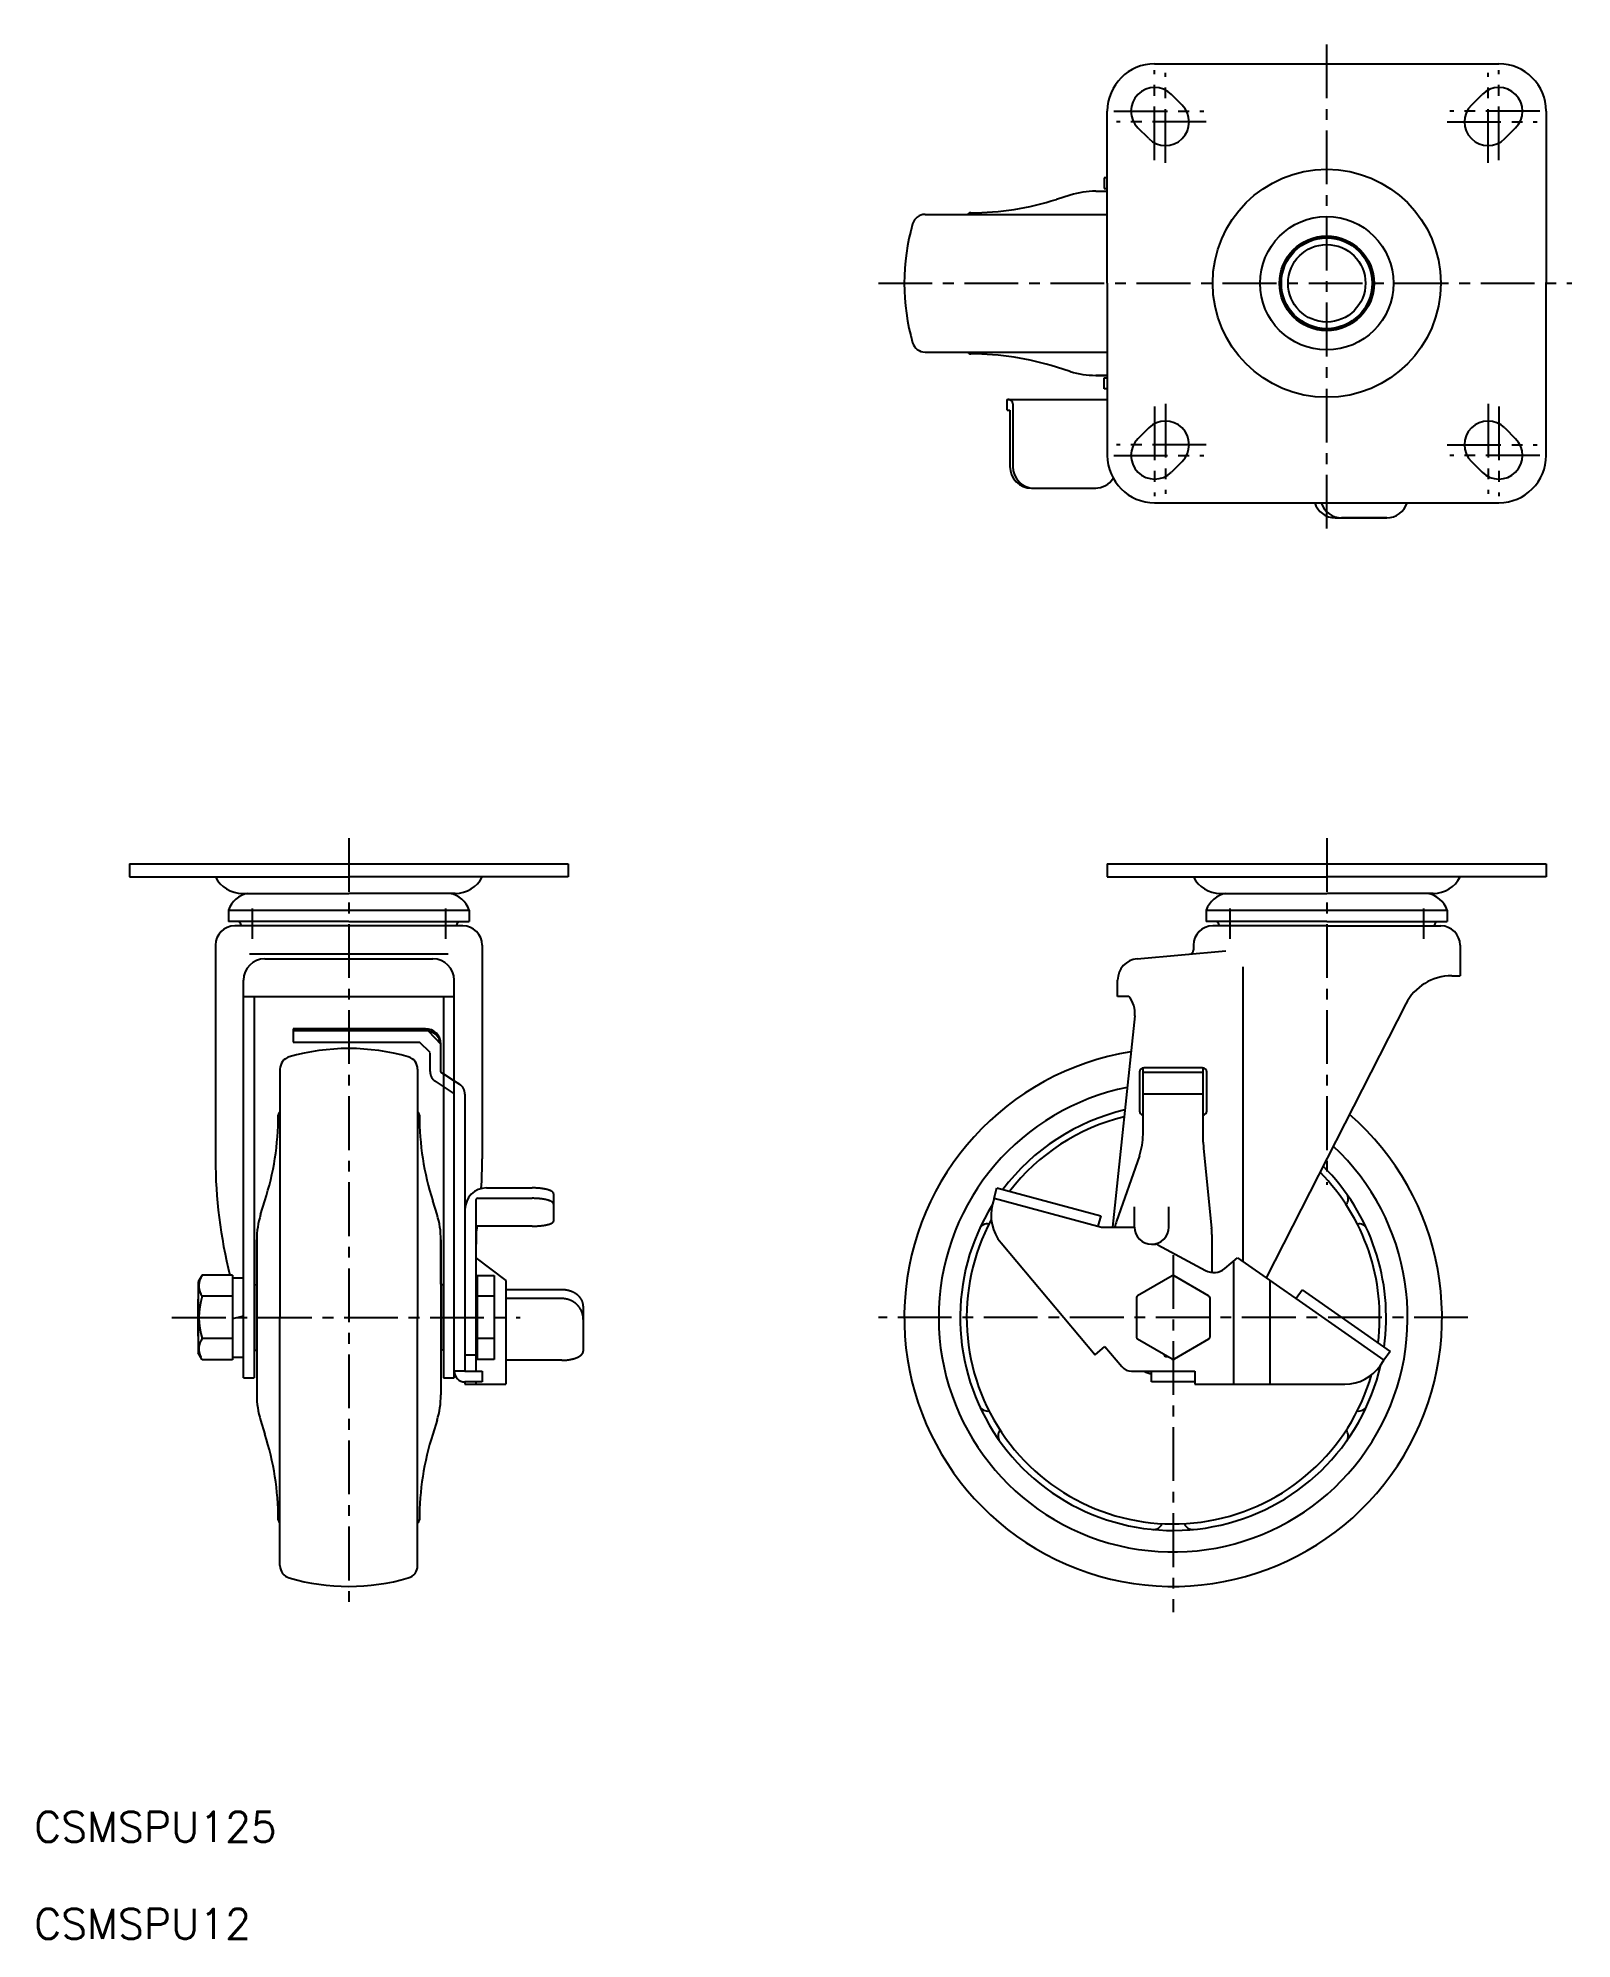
# Model space of a CAD drawing. Extents: x 90 to 447, y 61 to 503.
import ezdxf

# ---------------------------------------------------------------- set-up
doc = ezdxf.new("R2010")
doc.units = 0
doc.header["$LTSCALE"] = 10
doc.linetypes.add('CENTER', pattern=[2, 1.25, -0.25, 0.25, -0.25])
doc.linetypes.add('DASHED', pattern=[0.75, 0.5, -0.25])
doc.layers.get('0').update_dxf_attribs({"linetype": 'CONTINUOUS'})
doc.layers.add('CENTER', color=1, linetype='CENTER')
doc.styles.get("Standard").update_dxf_attribs({"font": 'txt.shx'})

msp = doc.modelspace()

# ---------------------------------------------------------------- linework, layer by layer
at = {"color": 7, "linetype": 'CONTINUOUS'}
for p, q in [((350, 497.191186), (430, 497.191186)), ((339, 446.191186), (339, 486.191186)), ((356.389087, 487.580274), (353.889087, 490.080274)), ((423.610912, 487.580274), (426.110912, 490.080274)), ((441, 486.191186), (441, 446.191186)), ((348.610912, 479.802099), (346.110912, 482.302099)), ((431.389087, 479.802099), (433.889087, 482.302099)), ((339, 470.691186), (338.3, 470.691186)), ((338.3, 470.691186), (338.3, 468.191186)), ((330.39369, 466.699182), (327.171804, 465.703292)), ((336.3, 467.591186), (339, 467.591186)), ((338.3, 468.191186), (339, 468.191186)), ((296.633641, 462.191186), (339, 462.191186)), ((339, 446.191186), (339, 406.191186)), ((441, 406.191186), (441, 446.191186)), ((296.633641, 430.191186), (339, 430.191186)), ((330.39369, 425.68319), (327.171804, 426.67908)), ((336.3, 424.791186), (339, 424.791186)), ((339, 424.791186), (336.3, 424.791186)), ((338.3, 424.191186), (339, 424.191186)), ((338.3, 421.691186), (338.3, 424.191186)), ((339, 421.691186), (338.3, 421.691186)), ((315.664443, 419.191186), (315.664443, 416.691186)), ((315.664443, 419.191186), (339, 419.191186)), ((315.722981, 416.691186), (316.364344, 416.691186)), ((316.195154, 419.191186), (315.880862, 419.191186)), ((316.364344, 416.691186), (316.364344, 403.591186)), ((317.011392, 418.191186), (317.011392, 403.591186)), ((348.610912, 412.580274), (346.110912, 410.080274)), ((431.389087, 412.580274), (433.889087, 410.080274)), ((356.389087, 404.802099), (353.889087, 402.302099)), ((423.610912, 404.802099), (426.110912, 402.302099)), ((321.364344, 398.591186), (336.3433, 398.591186)), ((322.195154, 398.591186), (336.3433, 398.591186)), ((350, 395.191186), (430, 395.191186)), ((391.961035, 391.691186), (403.931135, 391.691186)), ((403.931135, 391.691186), (393.452334, 391.691186)), ((111.699993, 311.26909), (213.699993, 311.26909)), ((111.699993, 311.26909), (111.699993, 308.26909)), ((213.699993, 311.26909), (213.699993, 308.26909)), ((339, 311.26909), (339, 308.26909)), ((339, 311.26909), (441, 311.26909)), ((441, 311.26909), (441, 308.26909)), ((111.699993, 308.26909), (162.699993, 308.26909)), ((213.699993, 308.26909), (162.699993, 308.26909)), ((339, 308.26909), (390, 308.26909)), ((441, 308.26909), (390, 308.26909)), ((134.699993, 300.55127), (134.699993, 297.91909)), ((134.699993, 300.55127), (190.699993, 300.55127)), ((137.951193, 304.41909), (162.699993, 304.41909)), ((187.448793, 304.41909), (162.699993, 304.41909)), ((190.699993, 300.55127), (190.699993, 297.91909)), ((362, 300.55127), (418, 300.55127)), ((362, 300.55127), (362, 297.91909)), ((365.2512, 304.41909), (390, 304.41909)), ((414.7488, 304.41909), (390, 304.41909)), ((418, 300.55127), (418, 297.91909)), ((162.699993, 297.91909), (134.699993, 297.91909)), ((189.199993, 296.86909), (136.199993, 296.86909)), ((162.699993, 297.91909), (190.699993, 297.91909)), ((390, 297.91909), (362, 297.91909)), ((390, 296.86909), (363.5, 296.86909)), ((390, 297.91909), (418, 297.91909)), ((390, 296.86909), (416.5, 296.86909)), ((131.699993, 292.36909), (131.699993, 242.691257)), ((193.699993, 292.36909), (193.699993, 242.691257)), ((359, 292.36909), (359, 291.285421)), ((421, 292.36909), (421, 285.26909)), ((139.599993, 290.36909), (185.799993, 290.36909)), ((143.199993, 289.228607), (182.199993, 289.228607)), ((345.964221, 289.228607), (366.516759, 291.026722)), ((370.501538, 287.375345), (370.501538, 218.885775)), ((138.199993, 191.86909), (138.199993, 284.228607)), ((187.199993, 191.86909), (187.199993, 284.228607)), ((341.4, 280.446829), (341.4, 284.247634)), ((419.048099, 285.26909), (421, 285.26909)), ((138.199993, 280.446829), (187.199993, 280.446829)), ((140.699993, 280.446829), (140.699993, 191.86909)), ((184.699993, 280.446829), (184.699993, 191.86909)), ((344, 280.446829), (341.4, 280.446829)), ((408.35602, 278.716976), (375.932778, 215.08278)), ((345.369046, 275.9651), (340.208848, 226.86909)), ((149.799993, 272.96909), (149.799993, 269.851828)), ((180.499993, 272.96909), (149.799993, 272.96909)), ((180.499993, 272.490037), (149.799993, 272.490037)), ((149.799993, 269.851828), (179.158677, 269.851828)), ((181.570703, 267.439801), (179.158677, 269.851828)), ((181.206311, 272.404193), (184.099993, 269.36909)), ((181.599993, 263.020106), (181.599993, 267.36909)), ((184.099993, 262.977617), (184.099993, 269.36909)), ((146.699993, 263.535449), (146.699993, 205.86909)), ((178.699993, 263.535449), (178.699993, 205.86909)), ((184.699993, 259.543531), (182.831658, 260.754274)), ((184.191227, 262.809778), (184.699993, 262.480081)), ((184.699993, 262.480081), (187.199993, 260.859998)), ((187.199993, 260.859998), (188.42271, 260.067637)), ((346.5, 262.86909), (346.5, 253.86909)), ((347.3, 248.418276), (347.3, 263.848886)), ((347.3, 262.86909), (361.3, 262.86909)), ((361.1, 263.86909), (347.5, 263.86909)), ((361.3, 246.617225), (361.3, 263.848886)), ((362.1, 253.86909), (362.1, 262.86909)), ((187.063141, 258.012133), (184.699993, 259.543531)), ((189.699993, 257.717885), (189.699993, 193.36909)), ((347.3, 257.86909), (361.3, 257.86909)), ((346.457875, 243.46302), (341.142124, 228.275161)), ((361.374442, 245.124669), (363.225558, 226.613512)), ((194.699993, 235.969139), (205.299993, 235.969139)), ((210.299993, 234.629393), (210.299993, 228.250219)), ((312.664344, 233.554325), (313.311392, 235.969139)), ((313.311392, 235.969139), (337.459538, 229.498663)), ((142.191997, 229.7754), (143.187887, 232.997286)), ((183.207989, 229.7754), (182.212099, 232.997286)), ((192.199993, 233.054325), (192.199993, 193.36909)), ((192.699993, 233.554325), (205.299993, 233.554325)), ((312.664344, 233.554325), (312.305184, 232.213921)), ((312.664344, 233.554325), (336.81249, 227.083849)), ((345.3, 226.86909), (345.3, 231.546046)), ((353.3, 226.86909), (353.3, 231.546046)), ((205.299993, 227.083849), (192.199993, 227.083849)), ((192.299993, 227.083849), (192.299993, 222.86909)), ((337.459538, 229.498663), (336.81249, 227.083849)), ((336.81249, 227.083849), (337.613979, 226.86909)), ((337.613979, 226.86909), (341.8, 226.86909)), ((341.8, 226.86909), (345.3, 226.86909)), ((341.8, 226.86909), (345.3, 226.86909)), ((141.299993, 213.576197), (141.299993, 223.86909)), ((141.299993, 223.86909), (141.299993, 205.86909)), ((184.099993, 213.576197), (184.099993, 223.86909)), ((184.099993, 223.86909), (184.099993, 205.86909)), ((192.299993, 222.86909), (192.199993, 222.86909)), ((314.303998, 223.197854), (336.148195, 197.164954)), ((349.3, 222.86909), (350.3, 222.86909)), ((350.774919, 222.749119), (361.826116, 216.785191)), ((363.3, 225.120956), (363.3, 216.328035)), ((192.199993, 219.742518), (199.199993, 214.475545)), ((366.296945, 217.24113), (369.277983, 219.742518)), ((368.3, 218.921892), (368.3, 214.853983)), ((369.277983, 219.742518), (375.148632, 215.631845)), ((128.60352, 215.684045), (127.699993, 214.11909)), ((127.699993, 214.11909), (127.699993, 197.61909)), ((135.699993, 215.684045), (128.60352, 215.684045)), ((135.699993, 215.684045), (135.699993, 196.054136)), ((135.699993, 215.06909), (138.199993, 215.06909)), ((140.799993, 213.36909), (141.299993, 213.576197)), ((140.799993, 213.36909), (140.799993, 198.36909)), ((184.599993, 213.36909), (184.099993, 213.576197)), ((184.599993, 213.36909), (184.599993, 198.36909)), ((192.199993, 214.36909), (192.499993, 214.36909)), ((192.499993, 215.606695), (196.499993, 215.606695)), ((192.499993, 215.606695), (192.499993, 196.131486)), ((196.499993, 215.606695), (196.499993, 196.131486)), ((199.199993, 214.475545), (199.199993, 190.36909)), ((212.199993, 212.307233), (199.199993, 212.307233)), ((354.05, 215.539707), (346.05, 210.920905)), ((362.55, 210.920905), (354.55, 215.539707)), ((368.3, 214.853983), (368.3, 205.86909)), ((375.148632, 215.631845), (379.053877, 212.897363)), ((376.8, 214.475545), (376.8, 205.86909)), ((379.053877, 212.897363), (382.821346, 210.259353)), ((382.860385, 210.315106), (384.255287, 212.307233)), ((384.255287, 212.307233), (404.734088, 197.967822)), ((127.699993, 210.21909), (127.599993, 210.11909)), ((127.599993, 210.11909), (127.699993, 210.11909)), ((127.599993, 210.11909), (127.599993, 201.61909)), ((135.699993, 210.776568), (128.60352, 210.776568)), ((140.699993, 211.86909), (140.799993, 211.86909)), ((184.599993, 211.86909), (184.699993, 211.86909)), ((196.499993, 210.776568), (192.499993, 210.776568)), ((212.199993, 210.259353), (199.199993, 210.259353)), ((217.199993, 208.45816), (217.199993, 198.068888)), ((345.8, 210.487892), (345.8, 201.250288)), ((362.8, 210.487892), (362.8, 201.250288)), ((382.860385, 210.315106), (382.821346, 210.259353)), ((382.821346, 210.259353), (403.300147, 195.919942)), ((138.199993, 206.204027), (135.699993, 205.534154)), ((141.299993, 205.86909), (141.299993, 187.86909)), ((146.699993, 148.202731), (146.699993, 205.86909)), ((178.699993, 148.202731), (178.699993, 205.86909)), ((184.099993, 205.86909), (184.099993, 187.86909)), ((368.3, 205.86909), (368.3, 190.36909)), ((376.8, 205.86909), (376.8, 190.36909)), ((127.699993, 201.51909), (127.599993, 201.61909)), ((127.599993, 201.61909), (127.699993, 201.61909)), ((135.699993, 200.961613), (128.60352, 200.961613)), ((140.699993, 199.86909), (140.799993, 199.86909)), ((184.599993, 199.86909), (184.699993, 199.86909)), ((196.499993, 200.961613), (192.499993, 200.961613)), ((336.148195, 197.164954), (338.446328, 199.093317)), ((338.446328, 199.093317), (342.350314, 194.440727)), ((354.05, 196.198473), (346.05, 200.817275)), ((362.55, 200.817275), (354.55, 196.198473)), ((128.60352, 196.054136), (127.699993, 197.61909)), ((135.699993, 196.054136), (128.60352, 196.054136)), ((135.699993, 196.66909), (138.199993, 196.66909)), ((140.799993, 198.36909), (141.299993, 198.161984)), ((141.299993, 197.36909), (141.299993, 187.86909)), ((184.599993, 198.36909), (184.099993, 198.161984)), ((184.099993, 197.36909), (184.099993, 187.86909)), ((189.699993, 197.164954), (192.199993, 197.164954)), ((192.199993, 197.36909), (192.499993, 197.36909)), ((196.499993, 196.131486), (192.499993, 196.131486)), ((212.199993, 195.919942), (199.199993, 195.919942)), ((352.601592, 196.782539), (353.116375, 196.737502)), ((402.399249, 194.633326), (403.300147, 195.919942)), ((404.734088, 197.967822), (403.300147, 195.919942)), ((138.199993, 191.86909), (140.699993, 191.86909)), ((184.699993, 191.86909), (187.199993, 191.86909)), ((189.699993, 193.36909), (187.199993, 193.36909)), ((189.699993, 193.36909), (193.699993, 193.36909)), ((193.699993, 190.86909), (189.699993, 190.86909)), ((189.699993, 190.86909), (189.699993, 190.36909)), ((189.699993, 190.36909), (199.199993, 190.36909)), ((192.199993, 190.86909), (192.199993, 190.36909)), ((193.699993, 193.36909), (193.699993, 190.86909)), ((344.648448, 193.36909), (359.3, 193.36909)), ((349.3, 190.86909), (349.3, 193.36909)), ((359.3, 190.86909), (349.3, 190.86909)), ((359.3, 193.36909), (359.3, 190.36909)), ((359.3, 190.36909), (394.207728, 190.36909)), ((142.191997, 181.962781), (143.187887, 178.740894)), ((183.207989, 181.962781), (182.212099, 178.740894))]:
    msp.add_line(p, q, dxfattribs=at)
for points in [[(210.3, 234.629, 0), (210.3, 234.646, 0), (210.298, 234.662, 0), (210.297, 234.679, 0), (210.294, 234.695, 0), (210.291, 234.712, 0), (210.286, 234.728, 0), (210.282, 234.744, 0), (210.276, 234.761, 0), (210.27, 234.777, 0), (210.262, 234.793, 0), (210.255, 234.81, 0), (210.246, 234.826, 0), (210.237, 234.842, 0), (210.226, 234.858, 0), (210.216, 234.875, 0), (210.204, 234.891, 0), (210.192, 234.907, 0), (210.179, 234.923, 0), (210.165, 234.939, 0), (210.15, 234.955, 0), (210.135, 234.971, 0), (210.119, 234.987, 0), (210.102, 235.003, 0), (210.085, 235.018, 0), (210.067, 235.034, 0), (210.048, 235.05, 0), (210.028, 235.065, 0), (210.008, 235.081, 0), (209.987, 235.096, 0), (209.965, 235.112, 0), (209.943, 235.127, 0), (209.919, 235.142, 0), (209.896, 235.157, 0), (209.871, 235.172, 0), (209.846, 235.187, 0), (209.82, 235.202, 0), (209.793, 235.217, 0), (209.766, 235.232, 0), (209.738, 235.246, 0), (209.71, 235.261, 0), (209.68, 235.275, 0), (209.65, 235.29, 0), (209.62, 235.304, 0), (209.589, 235.318, 0), (209.557, 235.332, 0), (209.524, 235.346, 0), (209.491, 235.36, 0), (209.457, 235.374, 0), (209.423, 235.387, 0), (209.388, 235.401, 0), (209.352, 235.414, 0), (209.316, 235.427, 0), (209.279, 235.441, 0), (209.242, 235.454, 0), (209.204, 235.467, 0), (209.165, 235.479, 0), (209.126, 235.492, 0), (209.086, 235.504, 0), (209.046, 235.517, 0), (209.005, 235.529, 0), (208.963, 235.541, 0), (208.921, 235.553, 0), (208.879, 235.565, 0), (208.836, 235.577, 0), (208.792, 235.588, 0), (208.748, 235.6, 0), (208.703, 235.611, 0), (208.658, 235.622, 0), (208.612, 235.633, 0), (208.566, 235.644, 0), (208.519, 235.655, 0), (208.472, 235.665, 0), (208.424, 235.675, 0), (208.376, 235.686, 0), (208.328, 235.696, 0), (208.278, 235.705, 0), (208.229, 235.715, 0), (208.179, 235.725, 0), (208.129, 235.734, 0), (208.078, 235.743, 0), (208.027, 235.752, 0), (207.975, 235.761, 0), (207.923, 235.77, 0), (207.871, 235.779, 0), (207.818, 235.787, 0), (207.764, 235.795, 0), (207.711, 235.803, 0), (207.657, 235.811, 0), (207.603, 235.819, 0), (207.548, 235.826, 0), (207.493, 235.833, 0), (207.438, 235.841, 0), (207.382, 235.847, 0), (207.326, 235.854, 0), (207.27, 235.861, 0), (207.213, 235.867, 0), (207.157, 235.873, 0), (207.099, 235.879, 0), (207.042, 235.885, 0), (206.984, 235.891, 0), (206.927, 235.896, 0), (206.868, 235.902, 0), (206.81, 235.907, 0), (206.751, 235.911, 0), (206.693, 235.916, 0), (206.634, 235.921, 0), (206.574, 235.925, 0), (206.515, 235.929, 0), (206.455, 235.933, 0), (206.395, 235.937, 0), (206.336, 235.94, 0), (206.275, 235.943, 0), (206.215, 235.947, 0), (206.155, 235.949, 0), (206.094, 235.952, 0), (206.034, 235.955, 0), (205.973, 235.957, 0), (205.912, 235.959, 0), (205.851, 235.961, 0), (205.79, 235.963, 0), (205.729, 235.964, 0), (205.668, 235.966, 0), (205.607, 235.967, 0), (205.545, 235.968, 0), (205.484, 235.968, 0), (205.423, 235.969, 0), (205.361, 235.969, 0), (205.3, 235.969, 0)], [(210.3, 232.215, 0), (210.3, 232.231, 0), (210.298, 232.247, 0), (210.297, 232.264, 0), (210.294, 232.28, 0), (210.291, 232.297, 0), (210.286, 232.313, 0), (210.282, 232.33, 0), (210.276, 232.346, 0), (210.27, 232.362, 0), (210.262, 232.379, 0), (210.255, 232.395, 0), (210.246, 232.411, 0), (210.237, 232.427, 0), (210.226, 232.444, 0), (210.216, 232.46, 0), (210.204, 232.476, 0), (210.192, 232.492, 0), (210.179, 232.508, 0), (210.165, 232.524, 0), (210.15, 232.54, 0), (210.135, 232.556, 0), (210.119, 232.572, 0), (210.102, 232.588, 0), (210.085, 232.603, 0), (210.067, 232.619, 0), (210.048, 232.635, 0), (210.028, 232.65, 0), (210.008, 232.666, 0), (209.987, 232.681, 0), (209.965, 232.697, 0), (209.943, 232.712, 0), (209.919, 232.727, 0), (209.896, 232.742, 0), (209.871, 232.757, 0), (209.846, 232.772, 0), (209.82, 232.787, 0), (209.793, 232.802, 0), (209.766, 232.817, 0), (209.738, 232.832, 0), (209.71, 232.846, 0), (209.68, 232.861, 0), (209.65, 232.875, 0), (209.62, 232.889, 0), (209.589, 232.903, 0), (209.557, 232.917, 0), (209.524, 232.931, 0), (209.491, 232.945, 0), (209.457, 232.959, 0), (209.423, 232.973, 0), (209.388, 232.986, 0), (209.352, 232.999, 0), (209.316, 233.013, 0), (209.279, 233.026, 0), (209.242, 233.039, 0), (209.204, 233.052, 0), (209.165, 233.065, 0), (209.126, 233.077, 0), (209.086, 233.09, 0), (209.046, 233.102, 0), (209.005, 233.114, 0), (208.963, 233.126, 0), (208.921, 233.138, 0), (208.879, 233.15, 0), (208.836, 233.162, 0), (208.792, 233.173, 0), (208.748, 233.185, 0), (208.703, 233.196, 0), (208.658, 233.207, 0), (208.612, 233.218, 0), (208.566, 233.229, 0), (208.519, 233.24, 0), (208.472, 233.25, 0), (208.424, 233.261, 0), (208.376, 233.271, 0), (208.328, 233.281, 0), (208.278, 233.291, 0), (208.229, 233.3, 0), (208.179, 233.31, 0), (208.129, 233.319, 0), (208.078, 233.329, 0), (208.027, 233.338, 0), (207.975, 233.346, 0), (207.923, 233.355, 0), (207.871, 233.364, 0), (207.818, 233.372, 0), (207.764, 233.38, 0), (207.711, 233.388, 0), (207.657, 233.396, 0), (207.603, 233.404, 0), (207.548, 233.411, 0), (207.493, 233.419, 0), (207.438, 233.426, 0), (207.382, 233.433, 0), (207.326, 233.439, 0), (207.27, 233.446, 0), (207.213, 233.452, 0), (207.157, 233.459, 0), (207.099, 233.465, 0), (207.042, 233.47, 0), (206.984, 233.476, 0), (206.927, 233.481, 0), (206.868, 233.487, 0), (206.81, 233.492, 0), (206.751, 233.497, 0), (206.693, 233.501, 0), (206.634, 233.506, 0), (206.574, 233.51, 0), (206.515, 233.514, 0), (206.455, 233.518, 0), (206.395, 233.522, 0), (206.336, 233.525, 0), (206.275, 233.529, 0), (206.215, 233.532, 0), (206.155, 233.535, 0), (206.094, 233.537, 0), (206.034, 233.54, 0), (205.973, 233.542, 0), (205.912, 233.544, 0), (205.851, 233.546, 0), (205.79, 233.548, 0), (205.729, 233.549, 0), (205.668, 233.551, 0), (205.607, 233.552, 0), (205.545, 233.553, 0), (205.484, 233.553, 0), (205.423, 233.554, 0), (205.361, 233.554, 0), (205.3, 233.554, 0)], [(205.3, 227.084, 0), (205.361, 227.084, 0), (205.423, 227.084, 0), (205.484, 227.085, 0), (205.545, 227.085, 0), (205.607, 227.086, 0), (205.668, 227.087, 0), (205.729, 227.088, 0), (205.79, 227.089, 0), (205.851, 227.091, 0), (205.912, 227.093, 0), (205.973, 227.094, 0), (206.034, 227.096, 0), (206.094, 227.099, 0), (206.155, 227.101, 0), (206.215, 227.104, 0), (206.275, 227.106, 0), (206.336, 227.109, 0), (206.395, 227.112, 0), (206.455, 227.115, 0), (206.515, 227.119, 0), (206.574, 227.122, 0), (206.634, 227.126, 0), (206.693, 227.13, 0), (206.751, 227.134, 0), (206.81, 227.138, 0), (206.868, 227.143, 0), (206.927, 227.147, 0), (206.984, 227.152, 0), (207.042, 227.157, 0), (207.099, 227.162, 0), (207.157, 227.167, 0), (207.213, 227.173, 0), (207.27, 227.178, 0), (207.326, 227.184, 0), (207.382, 227.19, 0), (207.438, 227.196, 0), (207.493, 227.202, 0), (207.548, 227.208, 0), (207.603, 227.215, 0), (207.657, 227.222, 0), (207.711, 227.228, 0), (207.764, 227.235, 0), (207.818, 227.243, 0), (207.871, 227.25, 0), (207.923, 227.257, 0), (207.975, 227.265, 0), (208.027, 227.273, 0), (208.078, 227.28, 0), (208.129, 227.288, 0), (208.179, 227.297, 0), (208.229, 227.305, 0), (208.278, 227.313, 0), (208.328, 227.322, 0), (208.376, 227.331, 0), (208.424, 227.34, 0), (208.472, 227.349, 0), (208.519, 227.358, 0), (208.566, 227.367, 0), (208.612, 227.376, 0), (208.658, 227.386, 0), (208.703, 227.396, 0), (208.748, 227.405, 0), (208.792, 227.415, 0), (208.836, 227.425, 0), (208.879, 227.436, 0), (208.921, 227.446, 0), (208.963, 227.456, 0), (209.005, 227.467, 0), (209.046, 227.478, 0), (209.086, 227.488, 0), (209.126, 227.499, 0), (209.165, 227.51, 0), (209.204, 227.521, 0), (209.242, 227.533, 0), (209.279, 227.544, 0), (209.316, 227.555, 0), (209.352, 227.567, 0), (209.388, 227.579, 0), (209.423, 227.59, 0), (209.457, 227.602, 0), (209.491, 227.614, 0), (209.524, 227.626, 0), (209.557, 227.638, 0), (209.589, 227.651, 0), (209.62, 227.663, 0), (209.65, 227.675, 0), (209.68, 227.688, 0), (209.71, 227.7, 0), (209.738, 227.713, 0), (209.766, 227.726, 0), (209.793, 227.739, 0), (209.82, 227.752, 0), (209.846, 227.765, 0), (209.871, 227.778, 0), (209.896, 227.791, 0), (209.919, 227.804, 0), (209.943, 227.817, 0), (209.965, 227.83, 0), (209.987, 227.844, 0), (210.008, 227.857, 0), (210.028, 227.871, 0), (210.048, 227.884, 0), (210.067, 227.898, 0), (210.085, 227.912, 0), (210.102, 227.925, 0), (210.119, 227.939, 0), (210.135, 227.953, 0), (210.15, 227.967, 0), (210.165, 227.981, 0), (210.179, 227.995, 0), (210.192, 228.009, 0), (210.204, 228.023, 0), (210.216, 228.037, 0), (210.226, 228.051, 0), (210.237, 228.065, 0), (210.246, 228.079, 0), (210.255, 228.093, 0), (210.262, 228.107, 0), (210.27, 228.122, 0), (210.276, 228.136, 0), (210.282, 228.15, 0), (210.286, 228.164, 0), (210.291, 228.179, 0), (210.294, 228.193, 0), (210.297, 228.207, 0), (210.298, 228.222, 0), (210.3, 228.236, 0), (210.3, 228.25, 0)], [(217.2, 208.458, 0), (217.2, 208.505, 0), (217.198, 208.553, 0), (217.197, 208.6, 0), (217.194, 208.647, 0), (217.191, 208.694, 0), (217.186, 208.741, 0), (217.182, 208.788, 0), (217.176, 208.835, 0), (217.17, 208.882, 0), (217.162, 208.929, 0), (217.155, 208.976, 0), (217.146, 209.023, 0), (217.137, 209.07, 0), (217.126, 209.116, 0), (217.116, 209.163, 0), (217.104, 209.209, 0), (217.092, 209.255, 0), (217.079, 209.301, 0), (217.065, 209.348, 0), (217.05, 209.393, 0), (217.035, 209.439, 0), (217.019, 209.485, 0), (217.002, 209.53, 0), (216.985, 209.575, 0), (216.967, 209.621, 0), (216.948, 209.666, 0), (216.928, 209.71, 0), (216.908, 209.755, 0), (216.887, 209.799, 0), (216.865, 209.843, 0), (216.843, 209.887, 0), (216.819, 209.931, 0), (216.796, 209.975, 0), (216.771, 210.018, 0), (216.746, 210.061, 0), (216.72, 210.104, 0), (216.693, 210.146, 0), (216.666, 210.189, 0), (216.638, 210.231, 0), (216.61, 210.273, 0), (216.58, 210.314, 0), (216.55, 210.355, 0), (216.52, 210.396, 0), (216.489, 210.437, 0), (216.457, 210.477, 0), (216.424, 210.517, 0), (216.391, 210.557, 0), (216.357, 210.597, 0), (216.323, 210.636, 0), (216.288, 210.674, 0), (216.252, 210.713, 0), (216.216, 210.751, 0), (216.179, 210.789, 0), (216.142, 210.826, 0), (216.104, 210.863, 0), (216.065, 210.9, 0), (216.026, 210.936, 0), (215.986, 210.972, 0), (215.946, 211.008, 0), (215.905, 211.043, 0), (215.863, 211.078, 0), (215.821, 211.112, 0), (215.779, 211.146, 0), (215.736, 211.18, 0), (215.692, 211.213, 0), (215.648, 211.246, 0), (215.603, 211.278, 0), (215.558, 211.31, 0), (215.512, 211.342, 0), (215.466, 211.373, 0), (215.419, 211.403, 0), (215.372, 211.434, 0), (215.324, 211.463, 0), (215.276, 211.493, 0), (215.228, 211.521, 0), (215.178, 211.55, 0), (215.129, 211.578, 0), (215.079, 211.605, 0), (215.029, 211.632, 0), (214.978, 211.659, 0), (214.927, 211.685, 0), (214.875, 211.71, 0), (214.823, 211.735, 0), (214.771, 211.76, 0), (214.718, 211.784, 0), (214.664, 211.807, 0), (214.611, 211.83, 0), (214.557, 211.853, 0), (214.503, 211.875, 0), (214.448, 211.896, 0), (214.393, 211.917, 0), (214.338, 211.938, 0), (214.282, 211.958, 0), (214.226, 211.977, 0), (214.17, 211.996, 0), (214.113, 212.014, 0), (214.057, 212.032, 0), (213.999, 212.049, 0), (213.942, 212.066, 0), (213.884, 212.082, 0), (213.827, 212.098, 0), (213.768, 212.113, 0), (213.71, 212.128, 0), (213.651, 212.141, 0), (213.593, 212.155, 0), (213.534, 212.168, 0), (213.474, 212.18, 0), (213.415, 212.192, 0), (213.355, 212.203, 0), (213.295, 212.214, 0), (213.236, 212.224, 0), (213.175, 212.233, 0), (213.115, 212.242, 0), (213.055, 212.251, 0), (212.994, 212.258, 0), (212.934, 212.266, 0), (212.873, 212.272, 0), (212.812, 212.278, 0), (212.751, 212.284, 0), (212.69, 212.289, 0), (212.629, 212.293, 0), (212.568, 212.297, 0), (212.507, 212.3, 0), (212.445, 212.303, 0), (212.384, 212.305, 0), (212.323, 212.306, 0), (212.261, 212.307, 0), (212.2, 212.307, 0)], [(217.2, 205.406, 0), (217.2, 205.466, 0), (217.198, 205.525, 0), (217.197, 205.585, 0), (217.194, 205.644, 0), (217.191, 205.704, 0), (217.186, 205.763, 0), (217.182, 205.823, 0), (217.176, 205.882, 0), (217.17, 205.941, 0), (217.162, 206, 0), (217.155, 206.059, 0), (217.146, 206.118, 0), (217.137, 206.177, 0), (217.126, 206.236, 0), (217.116, 206.295, 0), (217.104, 206.353, 0), (217.092, 206.411, 0), (217.079, 206.47, 0), (217.065, 206.528, 0), (217.05, 206.585, 0), (217.035, 206.643, 0), (217.019, 206.701, 0), (217.002, 206.758, 0), (216.985, 206.815, 0), (216.967, 206.872, 0), (216.948, 206.929, 0), (216.928, 206.985, 0), (216.908, 207.041, 0), (216.887, 207.097, 0), (216.865, 207.153, 0), (216.843, 207.208, 0), (216.819, 207.263, 0), (216.796, 207.318, 0), (216.771, 207.373, 0), (216.746, 207.427, 0), (216.72, 207.481, 0), (216.693, 207.535, 0), (216.666, 207.588, 0), (216.638, 207.641, 0), (216.61, 207.694, 0), (216.58, 207.746, 0), (216.55, 207.798, 0), (216.52, 207.85, 0), (216.489, 207.901, 0), (216.457, 207.952, 0), (216.424, 208.003, 0), (216.391, 208.053, 0), (216.357, 208.102, 0), (216.323, 208.152, 0), (216.288, 208.201, 0), (216.252, 208.249, 0), (216.216, 208.297, 0), (216.179, 208.345, 0), (216.142, 208.392, 0), (216.104, 208.439, 0), (216.065, 208.485, 0), (216.026, 208.531, 0), (215.986, 208.576, 0), (215.946, 208.621, 0), (215.905, 208.665, 0), (215.863, 208.709, 0), (215.821, 208.753, 0), (215.779, 208.796, 0), (215.736, 208.838, 0), (215.692, 208.88, 0), (215.648, 208.921, 0), (215.603, 208.962, 0), (215.558, 209.002, 0), (215.512, 209.042, 0), (215.466, 209.081, 0), (215.419, 209.12, 0), (215.372, 209.158, 0), (215.324, 209.195, 0), (215.276, 209.232, 0), (215.228, 209.269, 0), (215.178, 209.304, 0), (215.129, 209.339, 0), (215.079, 209.374, 0), (215.029, 209.408, 0), (214.978, 209.441, 0), (214.927, 209.474, 0), (214.875, 209.506, 0), (214.823, 209.538, 0), (214.771, 209.569, 0), (214.718, 209.599, 0), (214.664, 209.629, 0), (214.611, 209.658, 0), (214.557, 209.686, 0), (214.503, 209.714, 0), (214.448, 209.741, 0), (214.393, 209.768, 0), (214.338, 209.793, 0), (214.282, 209.819, 0), (214.226, 209.843, 0), (214.17, 209.867, 0), (214.113, 209.89, 0), (214.057, 209.912, 0), (213.999, 209.934, 0), (213.942, 209.955, 0), (213.884, 209.976, 0), (213.827, 209.995, 0), (213.768, 210.014, 0), (213.71, 210.033, 0), (213.651, 210.05, 0), (213.593, 210.067, 0), (213.534, 210.084, 0), (213.474, 210.099, 0), (213.415, 210.114, 0), (213.355, 210.128, 0), (213.295, 210.141, 0), (213.236, 210.154, 0), (213.175, 210.166, 0), (213.115, 210.177, 0), (213.055, 210.188, 0), (212.994, 210.198, 0), (212.934, 210.207, 0), (212.873, 210.215, 0), (212.812, 210.223, 0), (212.751, 210.23, 0), (212.69, 210.236, 0), (212.629, 210.241, 0), (212.568, 210.246, 0), (212.507, 210.25, 0), (212.445, 210.254, 0), (212.384, 210.256, 0), (212.323, 210.258, 0), (212.261, 210.259, 0), (212.2, 210.259, 0)], [(212.2, 195.92, 0), (212.261, 195.92, 0), (212.323, 195.921, 0), (212.384, 195.921, 0), (212.445, 195.923, 0), (212.507, 195.924, 0), (212.568, 195.926, 0), (212.629, 195.928, 0), (212.69, 195.93, 0), (212.751, 195.933, 0), (212.812, 195.936, 0), (212.873, 195.939, 0), (212.934, 195.943, 0), (212.994, 195.947, 0), (213.055, 195.952, 0), (213.115, 195.956, 0), (213.175, 195.961, 0), (213.236, 195.967, 0), (213.295, 195.972, 0), (213.355, 195.978, 0), (213.415, 195.984, 0), (213.474, 195.991, 0), (213.534, 195.998, 0), (213.593, 196.005, 0), (213.651, 196.012, 0), (213.71, 196.02, 0), (213.768, 196.028, 0), (213.827, 196.037, 0), (213.884, 196.046, 0), (213.942, 196.055, 0), (213.999, 196.064, 0), (214.057, 196.074, 0), (214.113, 196.084, 0), (214.17, 196.094, 0), (214.226, 196.104, 0), (214.282, 196.115, 0), (214.338, 196.126, 0), (214.393, 196.138, 0), (214.448, 196.149, 0), (214.503, 196.161, 0), (214.557, 196.174, 0), (214.611, 196.186, 0), (214.664, 196.199, 0), (214.718, 196.212, 0), (214.771, 196.226, 0), (214.823, 196.239, 0), (214.875, 196.253, 0), (214.927, 196.268, 0), (214.978, 196.282, 0), (215.029, 196.297, 0), (215.079, 196.312, 0), (215.129, 196.327, 0), (215.178, 196.343, 0), (215.228, 196.359, 0), (215.276, 196.375, 0), (215.324, 196.391, 0), (215.372, 196.408, 0), (215.419, 196.425, 0), (215.466, 196.442, 0), (215.512, 196.459, 0), (215.558, 196.477, 0), (215.603, 196.494, 0), (215.648, 196.513, 0), (215.692, 196.531, 0), (215.736, 196.549, 0), (215.779, 196.568, 0), (215.821, 196.587, 0), (215.863, 196.606, 0), (215.905, 196.626, 0), (215.946, 196.645, 0), (215.986, 196.665, 0), (216.026, 196.685, 0), (216.065, 196.706, 0), (216.104, 196.726, 0), (216.142, 196.747, 0), (216.179, 196.768, 0), (216.216, 196.789, 0), (216.252, 196.81, 0), (216.288, 196.832, 0), (216.323, 196.853, 0), (216.357, 196.875, 0), (216.391, 196.897, 0), (216.424, 196.919, 0), (216.457, 196.942, 0), (216.489, 196.964, 0), (216.52, 196.987, 0), (216.55, 197.01, 0), (216.58, 197.033, 0), (216.61, 197.056, 0), (216.638, 197.079, 0), (216.666, 197.103, 0), (216.693, 197.126, 0), (216.72, 197.15, 0), (216.746, 197.174, 0), (216.771, 197.198, 0), (216.796, 197.222, 0), (216.819, 197.247, 0), (216.843, 197.271, 0), (216.865, 197.295, 0), (216.887, 197.32, 0), (216.908, 197.345, 0), (216.928, 197.37, 0), (216.948, 197.395, 0), (216.967, 197.42, 0), (216.985, 197.445, 0), (217.002, 197.47, 0), (217.019, 197.496, 0), (217.035, 197.521, 0), (217.05, 197.547, 0), (217.065, 197.572, 0), (217.079, 197.598, 0), (217.092, 197.624, 0), (217.104, 197.65, 0), (217.116, 197.676, 0), (217.126, 197.702, 0), (217.137, 197.728, 0), (217.146, 197.754, 0), (217.155, 197.78, 0), (217.162, 197.806, 0), (217.17, 197.832, 0), (217.176, 197.858, 0), (217.182, 197.885, 0), (217.186, 197.911, 0), (217.191, 197.937, 0), (217.194, 197.963, 0), (217.197, 197.99, 0), (217.198, 198.016, 0), (217.2, 198.043, 0), (217.2, 198.069, 0)]]:
    msp.add_polyline3d(points, dxfattribs=at)
for radius in [26.5, 15.5, 11, 10.75, 10.548477, 9]:
    msp.add_circle((390, 446.191186), radius, dxfattribs=at)
for centre, radius, start, end in [((350, 486.191186), 11, 90, 180), ((430, 486.191186), 11, 0, 90), ((350, 486.191186), 5.5, 45, 225), ((430, 486.191186), 5.5, 315, 135), ((352.5, 483.691186), 5.5, 225, 45), ((427.5, 483.691186), 5.5, 135, 315), ((307.3, 527.591186), 65, 270, 287.80149), ((336.3, 447.591186), 20, 90, 107.176455), ((341.8, 446.191186), 50, 163.942867, 196.057133), ((296.633641, 459.191186), 3, 90, 163.942867), ((307.3, 461.591186), 1, 90, 143.130102), ((296.633641, 433.191186), 3, 196.057133, 270), ((307.3, 430.791186), 1, 216.869898, 270), ((307.3, 364.791186), 65, 72.19851, 90), ((336.3, 444.791186), 20, 252.823545, 270), ((316.011392, 418.191186), 1, 0, 90), ((352.5, 408.691186), 5.5, 315, 135), ((427.5, 408.691186), 5.5, 45, 225), ((350, 406.191186), 5.5, 135, 315), ((430, 406.191186), 5.5, 225, 45), ((321.364344, 403.591186), 5, 180, 270), ((322.011392, 403.591186), 5, 180, 270), ((350, 406.191186), 11, 180, 270), ((430, 406.191186), 11, 270, 0), ((336.159538, 403.591186), 5, 270, 327.23818), ((391.961035, 396.691186), 5, 197.457603, 270), ((393.452334, 396.691186), 5, 197.457603, 270), ((403.931135, 396.691186), 5, 270, 342.542397), ((137.951193, 311.41909), 7, 206.743684, 270), ((187.448793, 311.41909), 7, 270, 333.256316), ((365.2512, 311.41909), 7, 206.743684, 270), ((414.7488, 311.41909), 7, 270, 333.256316), ((140.345367, 298.51909), 6, 100.475314, 160.202516), ((185.054619, 298.51909), 6, 19.797484, 79.524686), ((367.645374, 298.51909), 6, 100.475314, 160.202516), ((412.354626, 298.51909), 6, 19.797484, 79.524686), ((136.199993, 292.36909), 4.5, 90, 180), ((140.199993, 299.04409), 3.175, 200.752431, 223.238703), ((185.199993, 299.04409), 3.175, 316.761297, 339.247569), ((189.199993, 292.36909), 4.5, 0, 90), ((363.5, 292.36909), 4.5, 90, 180), ((367.5, 299.04409), 3.175, 200.752431, 223.238703), ((412.5, 299.04409), 3.175, 316.761297, 339.247569), ((416.5, 292.36909), 4.5, 0, 90), ((143.199993, 284.228607), 5, 90, 180), ((182.199993, 284.228607), 5, 0, 90), ((346.4, 284.247634), 5, 95, 180), ((358, 291.285421), 1, 275, 0), ((419.048099, 273.26909), 12, 90, 153), ((339.401915, 276.592271), 6, 354, 39.972982), ((180.540471, 268.899963), 3.590302, 7.508026, 90.645993), ((180.499993, 269.36909), 3.6, 0, 90), ((149.699993, 263.535449), 3, 106.057133, 180), ((162.699993, 218.36909), 50, 73.942867, 106.057133), ((175.699993, 263.535449), 3, 0, 73.942867), ((354.3, 205.86909), 62.5, 99.031195, 49.026547), ((184.299993, 263.020106), 2.7, 180, 237.055424), ((184.299993, 262.977617), 0.2, 180, 237.055424), ((347.5, 262.86909), 1, 90, 180), ((361.1, 262.86909), 1, 0, 90), ((186.899993, 257.717885), 2.8, 0, 57.055424), ((354.3, 205.86909), 54.5, 101.302341, 46.923666), ((81.299993, 252.86909), 65, 342.19851, 0), ((147.299993, 252.86909), 1, 126.869898, 180), ((178.099993, 252.86909), 1, 0, 53.130102), ((244.099993, 252.86909), 65, 180, 197.80149), ((354.3, 205.86909), 49.5, 103.114419, 143.096398), ((354.3, 205.86909), 48, 103.736119, 142.374647), ((347.5, 253.86909), 1, 180, 258.463041), ((361.1, 253.86909), 1, 281.536959, 0), ((332.3, 248.418276), 15, 340.709954, 0), ((376.3, 246.617225), 15, 180, 185.710593), ((241.268185, 242.691257), 109.568192, 180, 194.26977), ((84.131801, 242.691257), 109.568192, 356.404022, 0), ((354.3, 205.86909), 48, 352.893023, 44.674374), ((354.3, 205.86909), 49.5, 351.977834, 45.248498), ((194.699993, 230.969139), 5, 90, 180), ((393.00119, 233.409385), 2, 318.748739, 35.436174), ((161.299993, 223.86909), 20, 162.823545, 180), ((164.099993, 223.86909), 20, 0, 17.176455), ((192.699993, 233.054325), 0.5, 90, 180), ((354.3, 205.86909), 49.5, 148.168417, 347.155311), ((321.964443, 229.62573), 10, 165, 220), ((84.131801, 242.691257), 109.568192, 350.83098, 351.810665), ((354.3, 205.86909), 48, 151.747586, 343.856081), ((311.098809, 225.615157), 2, 78.748739, 155.436174), ((355.3, 223.319904), 15, 160.709954, 166.313313), ((349.3, 226.86909), 4, 180, 0), ((348.3, 225.120956), 15, 0, 5.710593), ((397.50119, 225.615157), 2, 24.563826, 101.251261), ((350.3, 221.86909), 1, 61.645882, 90), ((363.725795, 220.305308), 4, 241.645882, 310), ((132.189229, 213.230306), 4.344899, 154.384247, 214.384247), ((354.3, 215.106695), 0.5, 60, 120), ((144.085141, 205.86909), 16.240811, 162.412046, 197.587954), ((346.3, 210.487892), 0.5, 120, 180), ((362.3, 210.487892), 0.5, 0, 60), ((132.189229, 198.507874), 4.344899, 145.615753, 205.615753), ((346.3, 201.250288), 0.5, 180, 240), ((362.3, 201.250288), 0.5, 300, 0), ((344.648448, 196.36909), 3, 220, 270), ((352.64517, 197.280637), 0.5, 178.003898, 265), ((354.3, 196.631486), 0.5, 240, 300), ((394.207728, 200.36909), 10, 270, 325), ((189.699993, 193.36909), 2.5, 180, 270), ((354.3, 207.86909), 16, 244.992167, 251.790043), ((161.299993, 187.86909), 20, 180, 197.176455), ((164.099993, 187.86909), 20, 342.823545, 0), ((311.098809, 186.123024), 2, 204.563826, 281.251261), ((397.50119, 186.123024), 2, 258.748739, 335.436174), ((81.299993, 158.86909), 65, 0, 17.80149), ((244.099993, 158.86909), 65, 162.19851, 180), ((315.598809, 178.328795), 2, 138.748739, 215.436174), ((393.00119, 178.328795), 2, 324.563826, 41.251261), ((147.299993, 158.86909), 1, 180, 233.130102), ((178.099993, 158.86909), 1, 306.869898, 0), ((349.8, 158.582729), 2, 264.563826, 341.251261), ((358.8, 158.582729), 2, 198.748739, 275.436174), ((149.699993, 148.202731), 3, 180, 253.942867), ((175.699993, 148.202731), 3, 286.057133, 0), ((162.699993, 193.36909), 50, 253.942867, 286.057133)]:
    msp.add_arc(centre, radius, start, end, dxfattribs=at)
at = {"color": 3, "linetype": 'DASHED'}
msp.add_arc((186.899993, 257.760374), 0.3, 0, 57.055424, dxfattribs=at)
at = {"layer": 'CENTER', "color": 1, "linetype": 'CENTER'}
for p, q in [((390, 389.191186), (390, 503.191186)), ((350, 474.792207), (350, 495.691186)), ((352.5, 474.191186), (352.5, 495.090166)), ((427.5, 474.191186), (427.5, 495.090166)), ((430, 474.792207), (430, 495.691186)), ((340.5, 486.191186), (361.398979, 486.191186)), ((439.5, 486.191186), (418.60102, 486.191186)), ((362, 483.691186), (341.10102, 483.691186)), ((418, 483.691186), (438.898979, 483.691186)), ((285.8, 446.191186), (447, 446.191186)), ((350, 417.590166), (350, 396.691186)), ((352.5, 418.191186), (352.5, 397.292207)), ((427.5, 418.191186), (427.5, 397.292207)), ((430, 417.590166), (430, 396.691186)), ((362, 408.691186), (341.10102, 408.691186)), ((418, 408.691186), (438.898979, 408.691186)), ((340.5, 406.191186), (361.398979, 406.191186)), ((439.5, 406.191186), (418.60102, 406.191186)), ((162.699993, 317.26909), (162.699993, 137.36909)), ((390, 317.26909), (390, 236.691257)), ((140.199993, 300.91909), (140.199993, 293.86909)), ((185.199993, 300.91909), (185.199993, 293.86909)), ((367.5, 300.91909), (367.5, 293.86909)), ((412.5, 300.91909), (412.5, 293.86909)), ((354.3, 220.36909), (354.3, 137.36909)), ((121.599993, 205.86909), (202.499993, 205.86909)), ((422.8, 205.86909), (285.8, 205.86909))]:
    msp.add_line(p, q, dxfattribs=at)

# ---------------------------------------------------------------- texts
for s, p in [('CSMSPU125', (89.557794, 83.991633)), ('CSMSPU12', (89.557794, 61.431741))]:
    msp.add_text(s, height=7).set_placement(p)

doc.saveas('drawing.dxf')
